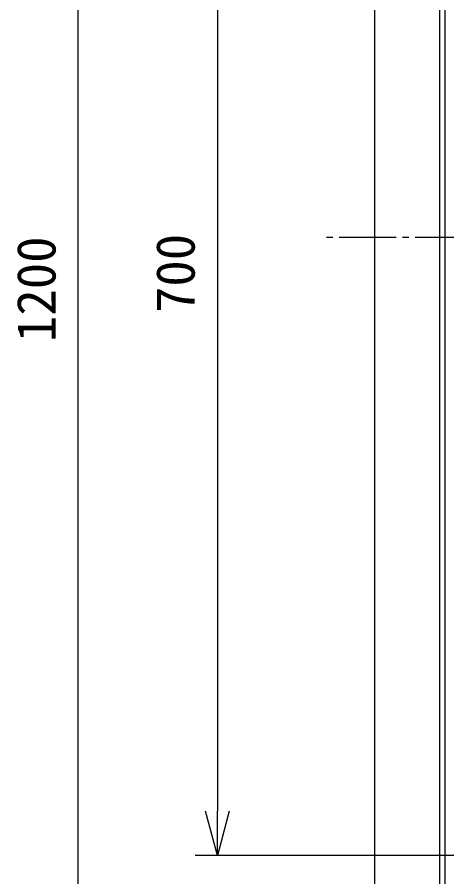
# Model space of a CAD drawing. Units: millimetres at full size. Extents: x -19442 to 19442, y -5866 to 5866.
# Drawn here: x -16663.7 to -16420.2, y 1887.1 to 2373.9 of the extents above; entities that cross this region are included whole.
import ezdxf
from ezdxf.enums import TextEntityAlignment as Align

# ---------------------------------------------------------------- set-up
doc = ezdxf.new("R2010")
doc.units = ezdxf.units.MM
doc.header["$LTSCALE"] = 3.6
doc.linetypes.add('CHAIN2', pattern=[12, 9, -1, 1, -1])
for name, color, linetype, lineweight in [('0-3_04_HIDDEN', 7, 'Continuous', 9), ('0-4_05_CENTER', 2, 'CHAIN2', 9), ('0-5_08_DIM', 3, 'Continuous', 9), ('0-6_0', 2, 'Continuous', 9)]:
    doc.layers.add(name, color=color, linetype=linetype, lineweight=lineweight)
doc.styles.add('ＭＳ ゴシック', font='')
doc.styles.get('ＭＳ ゴシック').set_extended_font_data('MS Gothic')

# ---------------------------------------------------------------- blocks, each defined once
blk = doc.blocks.new('A$C1140449C_1')
at = {"layer": '0-3_04_HIDDEN'}
blk.add_line((-603, -600), (-603, 600), dxfattribs=at)
at = {"layer": '0-4_05_CENTER'}
blk.add_line((668.35, 0), (-668.35, 0), dxfattribs=at)
at = {"layer": '0-6_0', "color": 134}
for points in [[(-600, 600), (-640, 600), (-640, -600), (-600, -600)], [(600, -600), (-600, -600), (-600, 600), (600, 600)]]:
    blk.add_lwpolyline(points, close=True, dxfattribs=at)
blk = doc.blocks.new('A$C01295FB4_1')
at = {"layer": '0-6_0'}
blk.add_blockref('A$C1140449C_1', (0, 0), dxfattribs=at)
blk = doc.blocks.new('_Open30')
at = {"layer": '0-5_08_DIM', "color": 4}
blk.add_line((0, 0), (-1, 0), dxfattribs=at)
blk.add_lwpolyline([(-1, 0.26795), (0, 0), (-1, -0.26795)], dxfattribs=at)

msp = doc.modelspace()

# ---------------------------------------------------------------- linework, layer by layer
at = {"layer": '0-5_08_DIM', "color": 4}
msp.add_line((-16629.1, 1674.187), (-16629.1, 2824.187), dxfattribs=at)
at = {"layer": '0-5_08_DIM'}
for p, q in [((-16550.222, 2574.187), (-16550.222, 1924.187)), ((-16172.422, 1899.187), (-16562.722, 1899.187))]:
    msp.add_line(p, q, dxfattribs=at)

# ---------------------------------------------------------------- block references
at = {"layer": '0-5_08_DIM', "xscale": 25, "yscale": 25, "rotation": 270}
msp.add_blockref('_Open30', (-16550.222, 1899.187), dxfattribs=at)
at = {"layer": '0-6_0'}
msp.add_blockref('A$C01295FB4_1', (-15821.172, 2249.187), dxfattribs=at)

# ---------------------------------------------------------------- texts
at = {"layer": '0-5_08_DIM', "style": 'ＭＳ ゴシック'}
msp.add_text('700', height=21.99, rotation=90, dxfattribs=at).set_placement((-16556.472, 2206.33), align=Align.BOTTOM_LEFT)
at = {"layer": '0-5_08_DIM', "color": 4, "style": 'ＭＳ ゴシック'}
msp.add_text('1200', height=21.99, rotation=90, dxfattribs=at).set_placement((-16635.35, 2189.901), align=Align.BOTTOM_LEFT)

doc.saveas('drawing.dxf')
